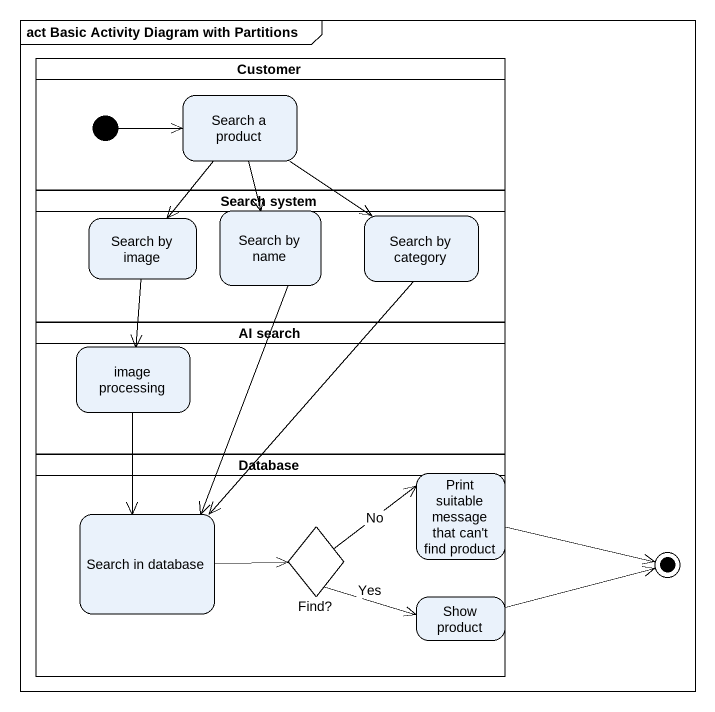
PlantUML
@startuml
mainframe act Basic Activity Diagram with Partitions
hide empty description
state Customer <<partition>> {
  state "Search a product" as Search_a_product
  [*] -right-> Search_a_product
}
state "Search system" as Search_system <<partition>> {
  state "Search by image" as Search_by_image
  state "Search by name" as Search_by_name
  state "Search by category" as Search_by_category
}
state "AI search" as AI_search <<partition>> {
  state "image processing" as image_processing
}
state "Database" as Database_ <<partition>> {
  state "Print suitable message that can't find product" as Print_suitable_message_that
  state "Search in database" as Search_in_database
  state "Find?" as Find <<choice>>
  state "Show product" as Show_product
}
state final1 <<end>>
Search_a_product --> Search_by_image
Search_a_product --> Search_by_name
Search_a_product --> Search_by_category
Search_by_image --> image_processing
Search_by_name --> Search_in_database
Search_by_category --> Search_in_database
image_processing --> Search_in_database
Print_suitable_message_that -right-> final1
Search_in_database -right-> Find
Find -right-> Print_suitable_message_that : No
Find -right-> Show_product : Yes
Show_product -right-> final1
@enduml
